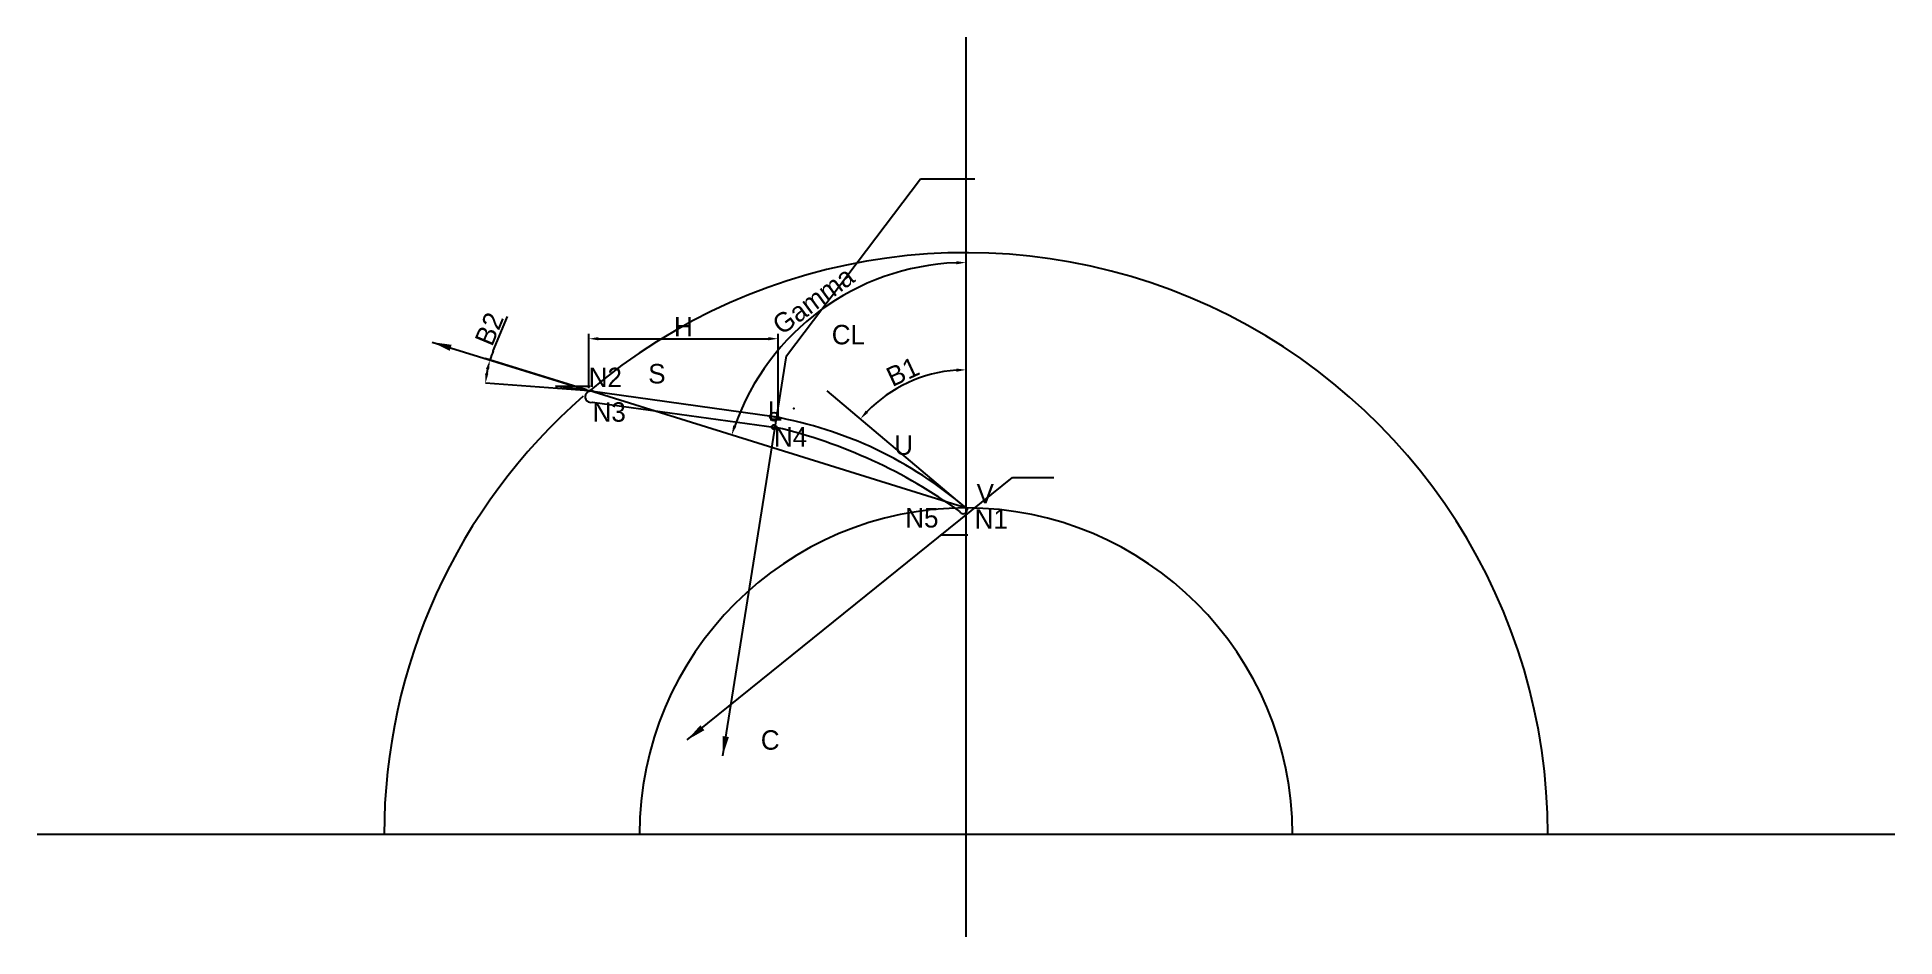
# Model space of a CAD drawing. Header units: millimetres. Extents: x -47 to 430, y -40 to 191.
import ezdxf

# ---------------------------------------------------------------- set-up
doc = ezdxf.new("R2010")
doc.units = ezdxf.units.MM
doc.dimstyles.new('ISO-25', dxfattribs={"dimtxt": 2.5, "dimasz": 2.5, "dimexe": 1.25, "dimexo": 0.625, "dimtad": 1, "dimtxsty": 'Standard', "dimcen": 2.5, "dimadec": 0, "dimazin": 0, "dimtfac": 1, "dimtmove": 0, "dimatfit": 3, "dimfxl": 1, "dimarcsym": 0})

# ---------------------------------------------------------------- blocks, each defined once
blk = doc.blocks.new('*D2')
at = {"color": 0, "lineweight": -2}
blk.add_arc((191.43, 70.46), 63.08, 92.2708, 160.4547, dxfattribs=at)
at = {"color": 0}
for points in [[(188.92, 133.9), (188.94, 133.07), (191.43, 133.54)], [(132.38, 91.43), (131.58, 91.69), (131.19, 89.19)]]:
    blk.add_solid(points, dxfattribs=at)
at = {"layer": 'Defpoints', "color": 0}
for p in [(191.43, 156.64), (165.53, 127.97), (94.44, 100.62), (191.81, 70.34), (191.43, 56.97)]:
    blk.add_point(p, dxfattribs=at)
at = {"color": 0, "insert": (152.17, 123.77), "char_height": 5, "attachment_point": 5, "rotation": 36.3628}
blk.add_mtext('Gamma', dxfattribs=at)
blk = doc.blocks.new('*D3')
at = {"color": 0, "lineweight": -2}
blk.add_arc((191.43, 70.45), 35.51, 94.0341, 135.8335, dxfattribs=at)
at = {"color": 0}
for points in [[(188.91, 106.3), (188.94, 105.47), (191.43, 105.97)], [(166.26, 94.92), (165.64, 95.48), (164.27, 93.35)]]:
    blk.add_solid(points, dxfattribs=at)
at = {"layer": 'Defpoints', "color": 0}
for p in [(191.43, 156.64), (155.76, 100.52), (181.27, 104.49), (191.95, 70.01), (191.43, 56.97)]:
    blk.add_point(p, dxfattribs=at)
at = {"color": 0, "insert": (175.14, 105.49), "char_height": 5, "attachment_point": 5, "rotation": 24.9338}
blk.add_mtext('B1', dxfattribs=at)
blk = doc.blocks.new('*D4')
at = {"color": 0, "lineweight": -2}
for p, q in [((69.92, 110.86), (73.61, 119.7)), ((93.84, 100.8), (67.87, 108.88))]:
    blk.add_line(p, q, dxfattribs=at)
for start, end in [(157.372, 162.7255), (168.079, 170.4628)]:
    blk.add_arc((94.63, 100.56), 26.77, start, end, dxfattribs=at)
at = {"color": 0}
for points in [[(68.64, 104.94), (67.82, 105.04), (67.93, 102.51)], [(68.04, 106.19), (68.84, 105.98), (69.07, 108.51)]]:
    blk.add_solid(points, dxfattribs=at)
at = {"layer": 'Defpoints', "color": 0}
for p in [(67.93, 102.51), (68.16, 104.54), (94.44, 100.62), (95.68, 100.48), (191.81, 70.34)]:
    blk.add_point(p, dxfattribs=at)
at = {"color": 0, "insert": (68.88, 116.48), "char_height": 5, "attachment_point": 5, "rotation": 67.372}
blk.add_mtext('B2', dxfattribs=at)
blk = doc.blocks.new('*D5')
at = {"color": 0, "lineweight": -2}
for p, q in [((94.44, 101.24), (94.44, 115.2)), ((143.1, 94.34), (143.1, 115.2)), ((96.94, 113.95), (140.6, 113.95))]:
    blk.add_line(p, q, dxfattribs=at)
at = {"color": 0}
for points in [[(96.94, 114.37), (96.94, 113.54), (94.44, 113.95)], [(140.6, 114.37), (140.6, 113.54), (143.1, 113.95)]]:
    blk.add_solid(points, dxfattribs=at)
at = {"layer": 'Defpoints', "color": 0}
for p in [(143.1, 113.95), (94.44, 100.62), (143.1, 93.71)]:
    blk.add_point(p, dxfattribs=at)
at = {"color": 0, "insert": (118.77, 117.08), "char_height": 5, "attachment_point": 5}
blk.add_mtext('H', dxfattribs=at)

msp = doc.modelspace()

# ---------------------------------------------------------------- linework, layer by layer
for p, q in [((191.409, -39.793), (191.409, 191.478)), ((191.427, 56.97), (191.427, 156.64)), ((95.679, 100.481), (67.932, 102.51)), ((191.811, 70.336), (94.437, 100.617)), ((142.663, 91.162), (142.663, 91.162)), ((191.69, 70.233), (191.885, 70.465)), ((191.885, 63.501), (184.866, 63.501))]:
    msp.add_line(p, q)
at = {"color": 252}
for p, q in [((142.065, 93.902), (94.864, 100.481)), ((95.439, 97.622), (142.663, 91.162)), ((430.123, -13.46), (-47.305, -13.46))]:
    msp.add_line(p, q, dxfattribs=at)
at = {"color": 3}
msp.add_line((191.95, 70.013), (155.762, 100.522), dxfattribs=at)
for centre, radius in [((142.065, 93.902), 1.049), ((142.065, 91.244), 0.603), ((142.065, 93.902), 7.195802084636491e-13), ((142.065, 93.902), 2.842170943040401e-14), ((142.663, 91.162), 4.069369499369587e-13)]:
    msp.add_circle(centre, radius)
at = {"color": 252}
for centre, radius, start, end in [((191.409, -13.46), 149.536, 0, 130.42739), ((95.012, 99.023), 1.465, 95.82027, 286.92198), ((191.409, -13.46), 149.536, 131.13603, 180), ((123.808, -8.202), 103.724, 49.3269, 79.86222), ((111.606, -38.864), 133.684, 54.17547, 76.56679), ((191.409, -13.46), 83.926, 0, 180), ((190.693, 69.894), 0.917, 203.48194, 38.64254)]:
    msp.add_arc(centre, radius, start, end, dxfattribs=at)
for p in [(147.204, 96.033), (142.065, 93.902), (142.065, 93.902), (142.065, 93.902), (142.065, 91.244)]:
    msp.add_point(p)

# ---------------------------------------------------------------- texts
at = {"color": 3, "char_height": 5, "attachment_point": 7}
for s, insert in [('CL', (156.907, 112.44)), ('S', (109.734, 102.396)), ('V', (194.134, 71.626))]:
    msp.add_mtext(s, dxfattribs=dict(at, insert=insert))
at = {"color": 1, "char_height": 5, "attachment_point": 1}
for s, insert, width in [('N2', (94.437, 106.505), 13.30051), ('N3', (95.439, 97.622), 8.14783), ('L', (140.474, 97.905), 12.66594), ('N4', (142.065, 91.244), 8.29255), ('N5', (175.794, 70.419), 12.80901), ('N1', (193.638, 70.136), 7.49666), ('C', (138.673, 13.312), 17.19103)]:
    msp.add_mtext(s, dxfattribs=dict(at, insert=insert, width=width))
at = {"color": 3, "insert": (172.966, 89.086), "char_height": 5, "width": 7.62611, "attachment_point": 1}
msp.add_mtext('U', dxfattribs=at)

# ---------------------------------------------------------------- dimensions: what is measured, and where the dimension line sits
for base, line1, line2, text, override, picture, middle in [((165.526, 127.975), ((191.427, 56.97), (191.427, 156.64)), ((191.811, 70.336), (94.437, 100.617)), 'Gamma', {"dimtxt": 5, "dimtfill": 0}, '*D2', (152.173, 123.77)), ((181.267, 104.485), ((191.427, 56.97), (191.427, 156.64)), ((191.95, 70.013), (155.762, 100.522)), 'B1', {"dimtxt": 5}, '*D3', (175.137, 105.493)), ((68.158, 104.536), ((191.811, 70.336), (94.437, 100.617)), ((95.679, 100.481), (67.932, 102.51)), 'B2', {"dimtxt": 5}, '*D4', (68.881, 116.481))]:
    dim = msp.add_angular_dim_2l(base=base, line1=line1, line2=line2, text=text, dimstyle='ISO-25', override=override)
    dim.commit()
    dim.dimension.update_dxf_attribs({"geometry": picture, "text_midpoint": middle})
dim = msp.add_linear_dim(base=(143.096, 113.954), p1=(94.437, 100.617), p2=(143.096, 93.712), text='H', dimstyle='ISO-25', override={"dimtxt": 5})
dim.commit()
dim.dimension.update_dxf_attribs({"geometry": '*D5', "text_midpoint": (118.767, 117.079)})

# ---------------------------------------------------------------- leaders
at = {"color": 3, "annotation_type": 0, "has_hookline": 1, "hookline_direction": 0}
for points, text_width in [([(128.892, 6.754), (145.262, 109.546), (179.706, 155.061), (184.706, 155.061)], 8.333), ([(54.188, 113.088), (94.649, 100.551), (85.897, 101.771), (90.897, 101.771)], 3.333), ([(119.765, 10.818), (203.325, 78.317), (208.325, 78.317)], 5)]:
    msp.add_leader(points, dimstyle='ISO-25', override={"dimasz": 5}, dxfattribs=dict(at, text_width=text_width))

doc.saveas('drawing.dxf')
